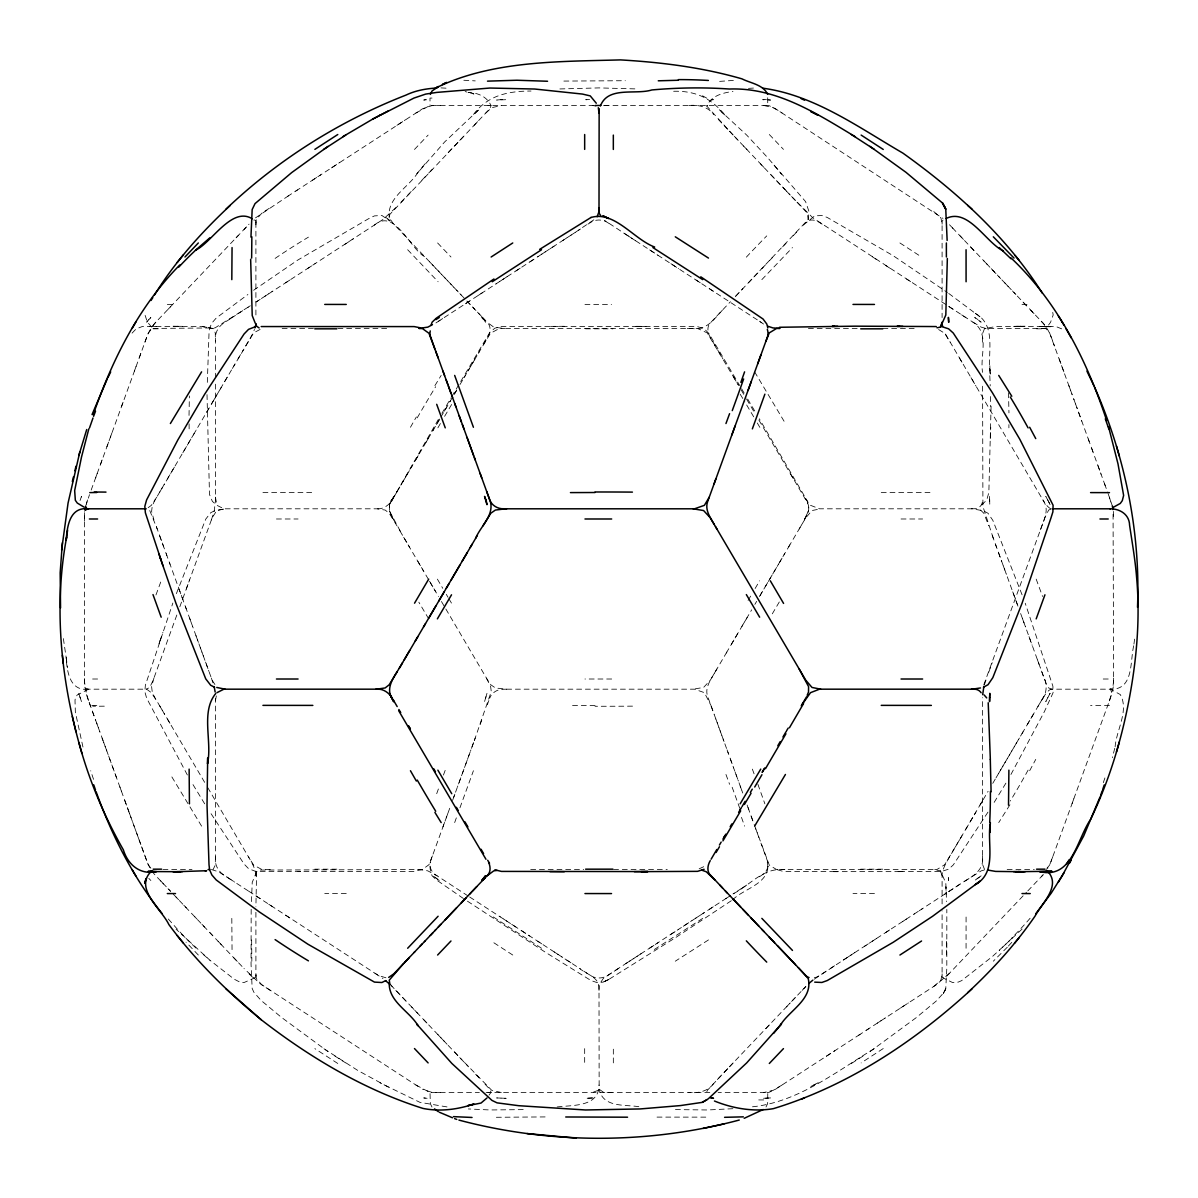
<?xml version="1.0" encoding="UTF-8"?>
<svg xmlns="http://www.w3.org/2000/svg" width="1198" height="1198" viewBox="0 0 1198 1198"><rect width="100%" height="100%" fill="white"/><g stroke="black" fill="none" stroke-linecap="round" stroke-linejoin="round"><path stroke-width="0.75" stroke-dasharray="5 3.75" d="M584.669 1048.624L584.669 1063.48M613.331 1062.911L613.331 1048.55M599 990.372L599.03 984.951L603.238 978.526L619.486 967.729M189.029 415.421L189.374 395.969M991.09 406.182L988.844 492.558L986.718 500.09L979.275 507.203M1008.896 427.851L1008.926 424.571M982.585 342.119L982.689 333.284L984.531 328.596L995.598 326.59L1020.576 326.29L1013.613 326.35M207.014 394.636L209.485 494.474L212.39 501.408L216.943 505.331L223.891 508.806L376.576 508.806L385.142 510.049L389.155 513.193L396.987 525.877M251.64 939.921L251.85 961.2M946.375 955.031L946.39 940.999M215.415 856.959L215.266 865.121L213.094 869.538M942.092 224.161L942.167 221.555A14.406 3.983 62.3 0 1 943.036 220.103M84.369 520.98L84.624 511.666M251.176 909.297L251.056 964.33L252.164 988.44L253.841 992.199L261.044 1000.39L281.275 1017.237L327.982 1051.604M84.504 513.193L84.369 680.434L85.343 687.952L88.323 689.179L146.65 689.179L151.352 692.669L156.743 700.845M1113.631 678.068L1113.346 686.604L1110.831 696.907L1051.35 860.643A14.436 3.968 -62.2 0 1 1047.576 868.565M231.813 918.372L232.053 950.433M251.46 901.615L252.224 882.402L256.597 871.77L259.142 870.062L418.881 869.553L427.806 870.856L437.135 875.858M990.297 438.603L990.746 427.267M207.329 382.372L209.006 333.358L209.59 328.237L211.866 323.041L216.254 318.009L247.896 294.498M966.067 948.262L966.082 916.245M255.908 224.745L256.267 219.474L261.958 213.049L270.284 207.628M735.812 296.071L808.201 219.474L808.815 211.043L805.58 201.608L767.139 157.088L746.683 135.089L718.83 109.318L725.629 115.862C711.028 97.682 694.675 89.985 670.461 91.407M557.16 1106.952C572.644 1104.96 599.075 1107.266 599 1084.999M1133.937 644.075L1134.835 637.396M453.772 287.206L393.363 223.697L389.26 217.856L389.769 214.502L489.787 108.778L491.06 105.649C486.852 96.394 477.703 92.68 468.029 92.411L473.944 93.968L465.138 91.557M1133.712 645.752C1129.879 661.311 1134.102 690.512 1109.932 689.179L1112.882 687.457L1113.631 680.164L1113.062 512.355M215.415 700.845L216.943 692.669M1115.128 746.788C1116.416 729.867 1129.25 710.534 1120.295 694.555L1110.396 689.179L1052.069 689.179L1048.639 687.952L1046.663 684.807L1041.916 672.123M1114.739 748.346L1112.373 757.645M256.597 871.77L255.908 906.781M153.928 678.068L151.607 686.604L152.251 692.04L154.422 696.907L205.532 783.851M1109.393 700.845L1111.789 692.669L1110.396 689.179M85.537 506.469L89.506 494.639M187.352 774.971L146.605 698.09L144.823 691.665L145.377 685.211L172.856 603.043M211.372 519.932L214.172 511.396L215.415 501.093L215.415 383.51M463.446 898.53L436.371 879.886L432.149 875.858C429.468 870.257 429.273 863.593 431.684 857.903L450.852 805.161M984.412 684.777L987.002 677.02M1103.313 782.668L1106.083 774.462M158.975 643.865L160.861 638.339M159.828 641.304L162.913 632.364M80.056 500.494L81.494 496.406L80.011 500.33M155.965 594.957L161.176 580.805M454.671 822.577L457.082 815.778M459.927 807.811L473.42 770.733M436.701 793.69L439.172 786.816M95.6 477.897L97.233 473.405M100.482 464.45L102.1 459.957M106.892 446.779L108.599 442.107M110.291 437.42L111.848 433.137M121.462 406.706L123.065 402.258M134.386 371.095L136.033 366.558M139.178 357.932L140.84 353.335M186.244 589.087L189.583 579.922M446.21 817.935L447.827 813.487M453.608 797.583L454.821 794.229M460.796 777.772L457.501 786.846M465.483 764.863L475.232 738.043M472.027 746.863L473.599 742.52M487.316 704.783L488.859 700.531M988.784 672.123L992.229 662.659M1040.508 529.756C1043.293 520.816 1049.508 510.827 1043.937 501.722L946.39 335.68A14.421 3.983 62.3 0 1 944.144 330.933M1072.09 803.544L1073.827 798.766M91.168 490.087L147.294 335.68A14.436 3.998 -62.3 0 1 155.126 322.906L249.049 224.161M176.825 615.023L153.164 680.164L149.75 687.457L146.186 689.179M179.82 606.802L212.136 517.836L216.763 510.543L225.089 508.806L214.547 510.812L210.713 512.714L205.742 519.138L176.001 594.582M452.559 800.444L470.904 749.933M474.333 740.529L491.27 691.531L490.611 686.334L485.819 677.02M442.946 826.905L444.608 822.352M462.368 773.459L463.926 769.161M480.113 724.595L481.746 720.103M443.44 775.076L445.252 770.149M144.913 342.119L148.223 333.284L151.772 328.596L153.524 328.432M1052.683 856.959L1049.583 865.121L1046.753 868.43M432.418 855.881L428.959 864.716L422.445 869.404L414.179 871.41L255.518 871.35L248.54 868.64L244.078 864.013L209.575 811.435M983.798 684.807L1044.941 517.566L1048.639 510.049L1052.069 508.806M804.502 519.932L808.575 511.396L808.8 506.949L807.048 500.509L759.307 418.776M766.001 1106.982L767.648 1103.628L767.783 1092.516L718.141 1092.516M1029.666 770.733L1035.746 759.397M410.45 427.267L416.35 416.934M1010.947 774.462L1044.386 711.642L1053.087 692.729L1052.892 686.154L1025.218 603.238M779.284 601.98L771.227 615.652M437.884 427.851L440.4 423.538M755.129 588.503L759.637 580.805M190.916 439.007L154.422 501.093L152.251 505.96L151.607 511.396L153.928 519.932M193.282 434.994L208.901 408.398M211.492 404.011L227.44 376.861M232.397 368.445L253.662 332.879L260.565 329.195M441.912 413.34L450.897 398.05M407.769 473.405L392.195 499.895A14.436 10.453 -49.6 0 1 380.08 508.701L375.873 508.806M410.405 468.927L433.961 428.839M436.491 424.541L450.343 400.971M456.752 390.069L449.579 402.258M460.017 384.513L465.228 375.648M467.909 371.095L475.651 357.932M478.346 353.335L490.446 333.284L499.162 328.596L504.747 328.432M714.218 673.531C710.174 680.599 704.439 688.446 707.823 696.907L724.041 741.562M715.461 671.434L727.381 651.128M737.654 633.667L726.168 653.195M741.876 626.479L751.655 609.842M754.86 604.391L756.627 601.381M731.334 644.419L748.076 615.922M759.427 596.619L778.415 564.333M789.886 544.805L763.86 589.087M799.186 528.992L801.836 524.469M959.418 840.068L944.683 864.716L937.106 869.404L932.568 869.568M960.616 838.046L967.16 826.905M969.841 822.352L988.095 791.294M996.047 777.772L1012.415 749.933M1014.212 746.863L1019.393 738.043M1023.062 731.783L998.578 773.459M1027.3 724.595L1042.874 698.105M159.663 492.168L164.59 483.797M167.391 479.02L175.312 465.573M182.845 452.739L196.173 430.067M206.76 412.052L213.948 399.833M214.292 399.234L222.319 385.576M224.565 381.773L235.093 363.848M237.998 358.906L243.254 349.981M245.56 346.057L250.667 337.357A14.436 3.998 -62.2 0 0 254.455 329.42M451.781 396.553L489.772 332.445L494.864 328.177L501.453 326.59L647.953 326.44M438.363 419.375L389.455 504.672L389.485 510.977L402.543 535.341M444.368 411.154L446.974 406.706M454.551 393.828L456.378 390.698M464.03 377.684L469.257 368.789M470.574 366.558L473.105 362.245M474.453 359.954L479.724 350.999M483.588 344.41L488.619 335.68A14.436 10.438 -49.7 0 0 487.736 322.936L477.448 312.109M393.633 497.469L389.395 505.781L389.485 511.666L394.112 520.98L389.485 510.977M394.696 495.658L399.833 486.897M402.498 482.39L405.134 477.897M406.871 474.932L411.992 466.217M415.676 459.957L418.312 455.48M426.174 442.107L428.914 437.42M432.897 430.651L439.741 419.015M716.883 669.008L710.324 680.164L703.585 687.457L693.058 689.179M760.071 595.541L762.617 591.198M779.524 562.431L784.735 553.581M788.673 546.872L805.745 517.836L812.019 510.543L820.72 508.806M992.753 783.357L997.035 776.079M1037.887 706.58L1040.373 702.342M1041.451 700.531C1046.753 693.702 1047.651 684.762 1043.698 677.02L1020.501 613.166M954.012 849.262L946.39 862.32A14.421 3.983 -62.3 0 0 942.092 875.064L942.092 905.823M955.345 847.001L961.964 835.755M965.813 829.211L975.951 811.974M979.949 805.161L982.719 800.444M1022.029 733.55L1033.425 714.173M748.091 600.453L751.58 594.537M444.608 416.335L451.736 404.31M1005.886 783.163L992.423 805.221M434.904 385.621L441.164 375.423M1009.929 804.771L998.728 822.577M987.961 812.139L953.249 864.971L948.606 869.179L941.673 871.41L897.032 871.65L902.843 871.62M156.743 497.155L151.352 505.331L147.818 507.937M733.146 135.06L706.73 106.038C711.447 95.615 722.679 92.905 732.966 91.407M972.911 322.142L981.237 327.144L985.864 328.432L1044.072 328.432L1046.393 327.938L1050.541 322.322L1053.177 314.984L1052.593 311.405M489.009 1095.167L491.06 1092.351L489.787 1089.222L484.277 1083.366M425.02 163.871L416.889 173.71L444.638 141.963L479.619 108.928L472.791 115.457C486.897 95.555 507.638 91.048 531.014 91.048M132.065 333.134L136.108 328.926L142.098 326.59L202.687 326.65L213.094 328.462L215.266 332.879L215.415 341.041M248.271 307.077L214.951 327.938L153.164 328.432L151.742 327.144L155.875 322.142M418.027 172.302C409.027 187.247 386.475 197.745 389.26 217.856M1008.402 946.031L1011.786 942.362M1041.257 876.771L1042.994 874.899M414.478 149.451L428.12 135.089M761.853 279.628L792.477 247.567M802.151 990.372L806.014 986.313M168.064 309.324L170.7 306.553M236.036 237.848L238.582 235.182M243.988 229.507L246.518 226.841M716.943 315.898L730.436 301.716M735.377 296.535L742.88 288.643M713.723 1083.366C708.183 1091.333 698.135 1093.445 688.94 1092.516M401.031 202.162L406.407 196.517M407.769 195.079L412.726 189.868M421.921 180.194L427.027 174.818M428.674 173.096L433.616 167.9M448.157 152.61L458.534 141.708M459.747 140.421L464.854 135.06M474.123 125.311L479.335 119.83M714.412 318.563L709.381 324.044A14.436 10.453 49.5 0 0 710.249 337.357L715.371 346.057M722.349 310.222C714.173 319.147 705.907 331.142 691.95 328.432L503.594 328.432L493.771 327.144L487.002 322.142M748.421 282.818L758.963 271.721M761.883 268.637L766.63 263.665M782.579 246.893L787.52 241.697M803.244 225.164L814.715 215.85L821.888 215.535L827.249 217.452L893.184 255.698L947.393 292.462M769.43 260.715L772.231 257.765M793.136 235.796L798.377 230.271M717.332 1079.578L722.364 1074.277M723.877 1072.689L733.146 1062.94M765.807 1028.603L770.958 1023.182M786.397 1006.949L795.442 997.425M727.755 1068.601L707.389 1090.3L706.73 1091.962L707.599 1092.516M729.432 1066.834L790.231 1002.921M791.593 1001.483L805.895 986.448M947.333 975.531L1026.521 892.255M1027.794 890.923L1043.578 874.33M395.834 207.628L382.956 219.474L256.537 301.716M1022.104 929.079L992.513 956.438L961.635 980.638L958.235 982.105L952.53 982.51L943.036 977.897M949.49 973.255L936.057 984.951L866.588 1030.1M1007.278 947.244L993.307 961.2M1012.25 937.974L999.252 950.433M485.819 113.001L491.719 107.7L501.303 105.484M255.518 217.856L289.587 195.079M593.834 219.803L575.325 232.352M253.617 290.26L297.838 260.026L369.224 218.35L374.465 215.895L381.877 215.49L390.099 221.046L385.951 217.482M933.766 986.448L940.909 980.144L942.092 974.303L942.092 910.794M598.311 1090.3L592.261 1092.516M869.928 1051.664L916.006 1017.821L936.042 1001.229L943.739 992.768L945.761 988.799L946.809 968.089L946.824 909.432M759.457 876.771L763.545 873.956A14.436 12.908 -0.2 0 0 767.304 860.643L760.94 843.137M814.296 979.17L846.761 957.816M732.547 899.893C743.823 888.631 768.203 884.244 767.993 865.315M702.702 918.372L652.895 950.433M731.334 900.716L675.462 937.705L608.464 979.65L603.088 982.15L596.799 982.51L590.973 980.518L544.925 951.961L464.689 899.369M874.27 1048.624C835.68 1071.97 797.194 1102.819 750.846 1106.952M883.24 1048.55L861.152 1062.911M708.482 939.921L675.283 961.2M295.786 191.051L422.535 108.778L431.804 105.649L440.46 105.484M247.567 307.557L250.292 305.775M264.518 296.535L272.695 291.219M230.6 318.563L222.364 324.044A14.421 10.438 -49.6 0 0 215.415 337.357L215.415 376.861M231.244 318.159L243.748 310.027M435.937 322.936L440.07 320.24M444.203 317.56L507.608 276.349M533.275 259.681L495.942 283.926M537.752 256.761L572.255 234.344M641.2 953.623L628.411 961.934M696.098 917.938L624.128 964.704M615.757 970.155L627.977 962.204M700.336 915.182L727.965 897.227M733.55 893.603C749.214 885.621 762.257 868.924 781.126 869.553L933.512 869.553L940.46 870.856L945.821 883.016L946.54 901.63M964.779 881.144L981.237 870.856L985.864 869.553M847.3 957.472L914.688 913.685M919.151 910.794L961.635 883.166M953.174 888.676L944.653 894.217M956.348 886.61C966.382 878.988 983.947 873.477 982.585 857.903L982.585 697.685M860.089 1034.323L775.555 1089.222L769.041 1092.351L765.582 1092.516M396.927 125.311L405.388 119.83M287.37 196.517L297.598 189.868M312.483 180.194L320.764 174.818M331.412 167.9L339.648 162.539M255.983 302.076L260.31 299.275M285.618 282.818L289.841 280.062M307.437 268.637L315.089 263.665M344.769 244.377L353.275 238.851M374.33 225.164C394.771 207.374 409.971 249.094 424.811 256.761M516.024 270.883L520.336 268.082M529.83 261.913L538.306 256.402M541.706 254.186L545.674 251.61M549.897 248.87L554.105 246.129M562.746 240.528L566.849 237.848M570.952 235.182L580.491 228.998M438.483 321.274L445.267 316.856M465.393 303.783L469.646 301.012M478.167 295.472L482.315 292.791M611.624 972.836L607.476 975.531A14.421 12.908 0 0 1 592.156 976.445L583.8 971.159M649.72 948.082L658.001 942.706M670.865 934.335L678.532 929.363M683.249 926.279L691.875 920.678M695.649 918.222L704.154 912.696M709.291 909.357L713.259 906.781M725.659 898.725L734.299 893.124M737.683 890.923L742.221 887.973M742.505 887.778L746.878 884.948M864.357 946.39L868.325 943.814M872.294 941.239L876.771 938.319M885.472 932.658L889.71 929.918M902.438 921.651L906.542 918.986M914.089 914.074L922.46 908.638M826.246 971.159L817.92 976.445A14.421 10.438 -49.7 0 1 813.412 977.897M830.349 968.493L834.721 965.648M843.182 960.152L855.013 952.47M826.291 1056.292L834.871 1050.706M858.352 1035.461L868.894 1028.603M877.25 1023.182L885.517 1017.806M900.402 1008.132L908.413 1002.921M706.73 106.038L707.599 105.484M851.374 1063.48L863.114 1056.037M415.886 113.001L430.022 105.484L595.271 105.484M587.904 224.161L592.156 221.555A14.421 12.908 0 0 1 607.476 222.469L611.624 225.164M782.114 1084.999L773.264 1090.3L763.8 1092.516M88.607 689.179L77.301 694.93L75.339 697.7L75.01 700.65L75.354 712.106L83.186 748.091M255.399 977.553L244.107 982.51L240.543 982.465L234.179 979.17L209.95 960.257L176.061 929.199M818.219 1082.693L810.642 1086.601L817.47 1083.097M699.168 868.805L705.577 865.855M719.654 81.374L735.302 80.296M984.531 328.596L986.224 328.432M748.465 88.382L755.564 87.933M732.906 1108.689L707.509 1109.977L673.935 1109.573M1050.706 689.299L1052.353 689.179M488.005 1092.516L491.06 1092.351M545.105 1116.925L495.298 1117.285M559.885 88.951L598.985 87.903L638.504 88.981M152.236 326.425L149.915 326.53L156.399 326.38L151.936 326.44L154.243 326.41M705.772 1117.135L656.459 1117.105M563.869 81.075L625.326 80.715M417.937 869.568L422.445 869.404M523.212 1109.618L489.922 1109.962L468.358 1108.944M971.503 508.806L975.636 508.701A14.436 10.453 49.7 0 0 982.585 499.895M589.611 99.599L585.732 99.689L589.491 99.778M506.679 689.179L501.528 689.299A14.436 12.908 -0.1 0 0 489.742 698.105M1109.483 705.367L1090.569 705.397M603.597 105.649L612.013 105.484M167.316 304.442L175.507 304.427M1021.999 304.442L1030.235 304.427M1025.099 326.2L1018 326.32L1051.964 326.74L1039.55 326.365L1046.109 326.44M153.179 328.821L161.625 328.836M1015.814 326.335L1022.822 326.245M1036.54 328.821L1044.97 328.836M899.743 871.635L832.131 871.635L837.702 871.695M564.303 326.29L549.987 326.38M262.931 492.633L312.843 492.603M346.252 893.558L324.733 893.573M874.465 893.558L852.991 893.573M584.953 304.442L611.534 304.427M881.234 492.633L931.37 492.603M585.612 328.821L612.927 328.836M336.848 869.179L314.76 869.164M882.806 869.179L860.703 869.164M1108.225 679.011L1099.944 679.011M97.607 679.011L89.386 679.011M431.999 98.071L429.992 98.071L430.007 105.484M604.226 105.484L767.753 105.484L767.678 95.585M282.159 328.432L313.786 328.432M337.911 328.432L388.227 328.432M808.41 328.432L859.28 328.432M882.911 328.432L916.65 328.432M276.438 518.989L298.077 518.989M901.031 518.989L922.625 518.989M611.684 679.011L584.968 679.011M162.958 869.553L192.009 869.553M530.699 869.568L583.755 869.553M613.541 869.553L667.256 869.553M1007.159 869.568L1034.293 869.553M415.886 1084.999L430.022 1092.516L479.365 1092.516M486.059 1092.516L711.552 1092.516M758.738 1099.929L765.013 1099.929M595.047 705.487L570.443 705.397M297.958 871.635L300.653 871.635M463.821 80.251L475.247 80.895M687.248 328.432L697.565 328.462L707.179 332.879L738.073 384.663M755.519 828.177L769.296 865.121L776.589 869.538L784.915 869.568M270.284 869.568L261.943 869.538L253.662 865.121L248.51 856.959M640.975 326.365L634.341 326.335L697.55 326.65L704.125 328.716L708.857 333.418L739.735 385.561M834.662 871.665L783.028 871.35L776.589 869.538M96.828 705.487L89.76 705.397M1042.619 328.432L1045.809 328.462L1049.583 332.879L1074.052 399.833M182.351 326.335L177.574 326.305L180.179 326.32M209.92 328.432L213.094 328.462M688.94 105.484C698.135 104.555 708.183 106.667 713.723 114.634M612.013 1092.516L603.597 1092.351L599.15 1089.222L599 986.448C598.042 976.834 585.972 974.079 579.697 968.493M440.46 1092.516L431.804 1092.351L422.535 1089.222M173.081 326.2L177.948 326.305L175.357 326.245M1043.743 326.41L1048.085 326.53L1041.646 326.38L1056.217 326.65L1062.162 329.046M441.029 87.903L448.396 88.293M765.582 105.484L769.041 105.649L775.555 108.778L942.961 218.41M488.005 105.484L491.06 105.649M385.951 977.778L378.478 975.531L247.567 890.443M501.303 1092.516L491.719 1090.3L459.747 1057.579M638.848 1106.697C624.667 1104.421 602.923 1107.821 599.15 1089.222M763.8 105.484L773.264 107.7L782.114 113.001M447.019 1106.922L419.914 1102.34L379.991 1082.797M211.372 869.553L218.545 871.77L234.718 882.102M1022.074 594.807L992.828 520.351L988.021 513.268L983.423 510.812L972.207 508.806L819.522 508.806L810.522 505.331L804.187 497.155M592.261 105.484L595.915 106.038M206.685 327.279L202.687 326.65M88.323 689.179C69.679 691.441 66.983 671.329 66.19 657.717L67.597 667.81M388.392 1087.125L357.738 1070.413L323.625 1048.55M706.88 98.221L702.268 95.63M541.541 948.262L492.228 916.245M938.618 329.54L944.683 333.284L950.134 342.119M822.128 224.161L817.92 221.555A14.421 10.438 49.7 0 0 805.805 222.469M337.776 1063.48L314.864 1048.624M899.923 242.969L921.562 257.001M334.811 1055.992L345.713 1062.911M512.759 955.031L491.135 940.999M872.294 256.761L876.771 259.681M885.472 265.342L889.71 268.082M696.098 280.062L700.336 282.818M507.608 921.651L499.431 916.335M255.983 895.924L260.31 898.725M906.542 279.014L910.615 281.665M948.906 306.553L953.174 309.324M961.635 314.834L965.828 317.56M624.128 233.296L636.947 241.622M649.72 249.918L658.001 255.294M670.865 263.665L678.532 268.637M709.291 288.643L713.259 291.219M627.977 235.796L604.526 220.357M628.411 236.066L761.778 322.756M511.711 924.317L516.024 927.117M521.519 930.681L529.83 936.087M537.752 941.239L541.706 943.814M554.105 951.871L562.746 957.472M566.849 960.152L570.952 962.818M468.044 895.939L435.937 875.064A14.436 12.908 -0.1 0 1 430.217 862.32M469.646 896.988L580.491 969.002M248.271 890.923L231.244 879.841M268.741 904.22L272.695 906.781M285.618 915.182L289.841 917.938M230.6 879.437L222.364 873.956A14.421 10.438 49.6 0 1 215.415 860.643L215.415 698.689M417.937 1086.331L259.846 983.498L243.988 968.493M270.284 990.372L261.958 984.951L256.267 978.526L255.908 973.255M374.974 973.255L382.956 978.526M759.457 321.229L763.545 324.044M933.766 211.552L940.909 217.856L942.092 223.697L942.092 317.56M385.816 217.422L391.147 221.555M948.741 293.465L979.949 316.781L975.337 313.397C997.275 325.467 987.032 353.65 990.177 373.971L989.833 365.555L990.372 375.423M203.211 954.432L209.95 960.257M980.488 510.049L983.798 513.193L988.784 525.877M198.329 955.031L186.034 942.167M249.049 973.839L251.61 976.445A14.406 3.983 62.2 0 0 255.923 975.531M769.311 134.52L783.462 149.376M407.664 249.738L438.109 281.755M148.822 878.389L150.858 880.5M437.614 242.969L450.972 257.001M952.44 227.845L984.052 261.074M986.508 263.665L999.491 277.322M1001.827 279.778L1015.155 293.78M1017.327 296.071L1043.578 323.67L1046.393 327.938M729.432 131.166L738.253 140.421M743.554 146.006L748.825 151.532M760.371 163.677L765.807 169.397M770.958 174.818L790.231 195.079M791.593 196.517L812.858 217.856L974.109 322.936C989.743 334.242 979.679 356.645 982.585 372.353M727.755 129.399L717.332 118.422M734.269 136.243L785.274 189.868M482.629 317.56L485.175 320.24M429.708 261.913L461.17 294.993M464.27 298.242L456.513 290.096M466.906 301.012L474.797 309.324M481.97 316.856L467.16 301.297M390.668 984.951L417.877 1013.538M444.173 1041.197L411.603 1006.949M448.157 1045.39L458.534 1056.292M160.891 881.144L155.126 875.064A14.436 3.998 62.3 0 1 147.279 862.32L132.738 822.352M162.838 883.166L170.281 890.998M173.336 894.217L218.395 941.598M220.507 943.814L236.036 960.152M238.582 962.818L244.467 969.002M949.49 224.745L954.746 230.271M960.002 235.796L965.603 241.697M970.545 246.893L975.681 252.269M983.708 260.715L989.099 266.39M991.24 268.637L1002.112 280.062M1004.718 282.818L1010.258 288.643M1012.46 290.949L1017.761 296.535M1023.032 302.076L1028.243 307.557M1030.609 310.027L1036.18 315.898M786.397 191.051L795.442 200.575M796.97 202.162L807.287 213.049L808.201 219.474M423.523 1019.483L428.674 1024.904M437.629 1034.323L449.175 1046.468M454.446 1051.994L468.553 1066.834M475.636 1074.277L480.668 1079.578M395.834 990.372L401.031 995.838M402.543 997.425L407.769 1002.921M160.247 880.44L166.103 886.61M168.064 888.676L170.7 891.447M175.971 896.988L178.607 899.758M183.788 905.209L186.349 907.904M194.376 916.335L196.891 918.986M201.968 924.317L204.633 927.117M209.905 932.658L212.51 935.413M218.051 941.239L223.397 946.854M233.835 957.816L239.375 963.656M1041.257 321.229L1043.862 324.044A14.436 3.968 62.3 0 1 1051.35 337.357L1054.51 346.057M168.304 919.001L177.723 929.573A699.303 505.766 -36.8 0 0 196.277 948.412M151.742 327.144L147.309 321.977L144.913 314.7M780.183 172.572L781.53 174.159L773.609 164.62M389.769 983.498L392.105 986.448M150.888 868.236L148.223 864.716L141.693 847.001M201.593 826.141L170.386 774.462M214.921 684.537L212.136 680.164L199.153 644.419M204.693 803.828L191.635 782.369M754.62 371.859L785.439 423.538M740.169 394.172L744.827 401.884M746.683 404.984L753.886 417.159M428.689 618.872L418.851 602.19M959.418 357.932L961.964 362.245M971.039 377.684L975.951 386.026M741.622 388.751L744.437 393.528M747.732 399.114L754.725 410.989M790.725 474.258L793.54 479.02M446.285 594.343L448.037 597.293M448.906 598.775L451.526 603.193M717.677 349.981L722.933 358.906M733.476 376.861L738.612 385.576M741.218 390.024L746.069 398.275M746.639 399.234L754.56 412.711M758.873 420.049L806.509 501.093L808.515 505.271L808.575 511.396M399.263 529.756L435.758 591.842M441.448 601.516L444.173 606.158M445.851 609.003L487.841 680.434L490.866 684.807L495.403 687.952L505.811 689.179L694.541 689.179L704.394 692.669L710.833 705.173M404.31 538.321L409.701 547.501M417.877 561.413L423.523 571.027M429.498 581.18L438.498 596.484M159.663 705.832L164.59 714.203M167.391 718.98L170.206 723.742M207.703 787.55L250.667 860.643A14.436 3.998 62.2 0 1 255.848 873.986L255.908 876.771M437.375 579.128L442.751 588.323M757.316 423.029L760.73 428.884M1048.04 500.494L1045.779 496.406L1049.448 503.235M1048.714 501.887L1050.062 504.672M431.984 1107.027L430.337 1103.658L430.007 1092.516M149.75 510.543L157.223 528.992M984.531 869.404L982.689 864.716L982.585 855.881M1036.18 579.128L1042.56 596.454M725.958 774.462L729.582 784.316M752.359 769.116L754.201 774.133M1059.182 358.906L1064.228 372.803M1068.871 385.576L1072.09 394.456M1073.827 399.234L1077.167 408.398M1078.485 412.052L1081.779 421.127M1088.278 439.007L1093.265 452.739M1097.922 465.573L1101.082 474.258M1104.541 483.797L1107.836 492.827M992.229 535.341L996.646 547.501M998.518 552.652L1001.693 561.413M1003.13 565.351L1006.395 574.366M1012.744 591.842L1018.015 606.338M1022.328 618.228L1025.518 626.973M1029.007 636.587L1032.182 645.348M1017.956 606.158L995.448 544.221M1037.393 659.679L1040.508 668.244M711.073 705.832L714.113 714.203M718.86 727.306L728.414 753.587M740.169 785.948L743.089 793.989M747.103 805.026L749.783 812.424M754.171 824.509L759.472 839.094M715.835 718.98L717.572 723.742M730.376 758.993L733.625 767.933M735.063 771.901L738.372 780.976M751.176 816.227L753.347 822.202M156.339 526.566L163.707 546.872M166.148 553.581L170.056 564.333M179.056 589.087L186.244 608.913M189.583 618.078L192.638 626.479M195.933 635.569L204.813 660.023M205.547 662.03L208.961 671.434M88.487 700.531L84.624 686.334L84.369 677.02M92.321 711.103L95.6 720.103M89.146 702.342L90.689 706.58M96.664 723.068L99.838 731.783M102.1 738.043L106.892 751.221M108.599 755.893L110.291 760.58M111.848 764.863L113.406 769.161M114.978 773.459L116.55 777.772M119.845 786.846L121.462 791.294M124.772 800.444L138.444 838.046M1075.564 404.011L1090.24 444.413M1091.603 448.142L1106.263 488.514M1108.135 493.651L1112.343 505.96M993.307 538.321L982.914 506.469L982.585 382.686M727.066 749.858L742.745 793.031M748.016 807.527L752.958 821.139M159.753 535.97L166.896 555.647M169.367 562.431L182.965 599.884M185.48 606.802L198.404 642.353M139.178 840.068L140.84 844.665M103.013 740.529L87.604 698.105A14.421 3.998 62.2 0 1 87.065 689.299M103.732 742.52L105.319 746.863M106.427 749.933L128.965 811.974M129.519 813.487L131.136 817.935M757.915 784.331L764.878 803.828M741.487 817.38L744.587 826.141M211.372 678.068L213.049 683.189M940.46 870.856L942.092 875.858M1109.393 497.155L1111.789 505.331M215.415 497.155L216.943 505.331M66.639 660.862L62.985 635.913M946.046 890.384L945.881 886.76L946.225 894.157M1113.346 511.396L1113.631 519.932M1008.521 392.779L1008.956 412.906M942.092 973.839L942.167 976.445A14.406 3.983 -62.3 0 0 947.333 975.531M189.089 423.867L189.134 428.884M255.908 222.469L255.908 318.159M255.908 912.277L255.908 975.531M1028.109 770.104A678.562 552.862 -46.2 0 1 1010.273 800.998M1030.115 918.252A676.121 488.095 35.1 0 1 1011.966 937.735M1042.889 698.12A14.436 3.968 -62.1 0 1 1050.691 689.329M632.514 706.146A685.241 108.614 0 0 1 595.017 706.266M732.158 787.266A685.675 99.194 66.1 0 1 741.008 811.81M93.534 779.344A678.862 614.364 -19.3 0 1 90.719 770.733M104.301 706.176A689.045 34.023 -8.7 0 1 92.695 706.176M1050.691 508.671A14.436 3.968 62.1 0 1 1042.889 499.88M253.856 220.118A14.406 3.983 -62.2 0 1 255.923 222.469M86.376 504.073A14.421 3.998 -62.2 0 1 87.574 499.91M417.204 417.877A678.278 278.595 -63.8 0 1 435.668 386.684M989.803 375.708A697.326 446.33 -59 0 1 990.207 385.921M990.432 396.553A697.326 446.33 -59 0 1 990.506 406.451M275.121 258.394A676.046 581.045 -5.7 0 1 308.425 237.144M746.324 257.166A667.72 144.928 -58.6 0 1 766.735 235.901M989.563 496.406L989.788 504.672L989.563 496.406M948.487 878.299L948.412 880.5L948.696 875.828L948.487 878.299M486.987 693.328L484.561 701.594L486.987 693.328M391.117 500.33L389.455 504.672L393.603 496.406L391.117 500.33M1050.062 693.328L1045.779 701.594L1050.062 693.328M808.575 510.707L804.502 519.243L808.575 510.707M945.761 988.799L942.527 994.969L945.761 988.799M148.822 319.611L146.695 322.172L150.858 317.5L148.822 319.611M981.132 875.828L974.693 880.5L981.132 875.828M711.867 99.599L711.013 100.063L713.439 99.689L711.867 99.599M608.554 979.545L603.073 982.105L608.464 979.65M425.754 99.599L423.733 100.063L427.087 99.689L425.754 99.599M593.025 1097.937L585.732 1098.311L593.025 1097.937M770.584 1097.937L762.707 1098.311L770.584 1097.937M501.303 99.599L496.646 100.063L506.02 99.689L501.303 99.599M427.087 1098.311L423.733 1097.937L427.087 1098.311M766.45 99.599L762.707 99.689L770.584 100.063L766.45 99.599M506.02 1098.311L496.646 1097.937L506.02 1098.311M439.262 880.5L432.987 875.828L439.262 880.5M978.002 319.611L974.693 317.5L981.132 322.172L978.002 319.611M483.842 319.611L481.761 317.5L485.475 322.172L483.842 319.611M81.494 701.594L78.709 693.328L81.494 701.594M767.993 866.963L767.304 862.29L767.993 866.963"/><path stroke-width="1.5" d="M584.669 134.52L584.669 149.376M613.331 149.451L613.331 135.089M947.348 258.469L945.821 314.984L940.46 327.144L936.986 327.788M189.134 769.116L189.434 803.828M946.39 257.001L946.375 242.969M990.177 824.029C987.032 844.35 997.275 872.533 975.337 884.603L979.949 881.219L932.643 916.245L893.184 942.302L827.249 980.548L821.888 982.465L814.715 982.15M250.951 237.129L252.164 209.56L255.024 203.615L291.713 172.572L327.982 146.396M1008.521 805.221L1008.896 770.149M251.85 236.8L251.64 258.079M990.102 825.707L989.833 832.445L990.372 822.577M966.082 281.755L966.067 249.738M599.15 108.778L599 211.552L597.173 216.733M1137.501 607.281C1140.571 532.032 1124.997 456.109 1094.628 387.298M232.053 247.567L231.813 279.628M982.689 694.69L983.887 686.334M62.386 542.724L60.17 572.749L60.544 607.955M61.607 550.152L68.061 503.055L79.787 452.11M67.597 530.19L66.19 540.283C67.118 526.641 69.589 506.574 88.323 508.806L146.186 508.806M66.639 537.138C53.146 609.123 61.353 683.624 81.958 753.452C91.947 787.056 106.023 819.402 123.364 849.861C127.991 865.046 140.436 875.139 156.399 871.62L148.043 871.38L152.236 871.575M84.923 509.929L85.537 506.469M72.344 481.506L73.437 476.954M74.89 470.784L75.983 466.232M1025.099 871.8L1018 871.68L1051.964 871.26L1039.55 871.635C1072.315 879.482 1076.613 839.768 1090.524 819.522C1107.281 784.75 1119.157 747.747 1127.019 709.995C1136.048 666.507 1140.616 621.792 1136.602 577.421C1135.225 559.915 1132.155 542.604 1129.594 525.248C1129.37 514.481 1119.935 508.641 1109.932 508.806M1116.476 751.94L1119.336 741.891M88.832 428.824L81.494 457.082L74.665 490.581L75.339 500.3L77.301 503.07L83.905 507.039M78.813 455.569L86.72 429.513M940.46 327.144L942.092 322.142M93.174 414.867C112.028 360.179 138.773 306.538 179.79 264.983M1102.714 789.452L1104.227 784.96M89.536 427.851L92.995 417.982M1044.941 594.807L1036.18 618.872M1100.603 795.412L1102.175 790.935M740.873 382.372L744.587 371.859M764.878 394.172L752.359 428.884M430.966 325.392L432.149 322.142L436.371 318.114L493.935 278.984M731.843 434.994L735.063 426.099M757.69 363.848L760.94 354.863M714.113 483.797L715.835 479.02M748.016 390.473L751.176 381.773M725.958 423.538L729.582 413.684M1100.063 796.895L1083.696 835.964L1062.252 875.708M93.579 416.335L95.526 411.184M92.051 414.568L107.131 379.212M765.971 341.041L769.296 332.879L776.589 328.462L779.913 328.462M807.167 695.289L808.515 692.04L808.575 686.604L799.186 669.008M600.468 105.843C608.15 85.897 635.494 95.061 651.847 89.955C677.619 87.634 703.585 87.244 729.402 89.026C776.544 87.304 816.677 113.525 855.417 136.827M107.82 377.759L110.695 371.904M430.381 94.372L432.029 91.033L438.348 86.526L434.814 88.502M170.386 423.538L201.593 371.859M1069.41 863.309L1071.252 860.059M785.439 774.462L754.62 826.141M760.73 769.116L740.169 803.828M789.422 727.8L803.559 703.57M414.538 603.193L428.689 579.128M437.375 618.872L451.526 594.807M785.933 733.775L765.477 768.697M402.543 662.659C396.778 673.935 382.701 687.937 393.633 700.531M404.31 659.679L409.701 650.499M415.077 641.334L425.485 623.634M428.674 618.228L449.175 583.336M451.272 579.772L472.162 544.221M475.636 538.321C480.368 526.506 494.115 515.619 490.401 501.722L474.333 457.471M724.071 837.147L725.838 834.152M730.181 826.755L731.828 823.939M739.78 810.432L741.487 807.527M750.382 792.387L752.269 789.168M762.422 771.901L764.174 768.936M782.938 736.995L785.963 731.843M786.472 730.975L788.179 728.085M801.252 705.832L806.509 696.907M754.725 787.011L761.943 774.717M135.868 322.067L132.139 328.402M396.987 672.123L389.155 684.807L385.142 687.952L376.576 689.179L223.891 689.179L216.943 692.669M399.263 668.244L417.877 636.587M423.523 626.973L435.758 606.158M438.708 601.126L444.173 591.842M446.315 588.203L459.747 565.351M462.054 561.413L467.22 552.652M470.245 547.501L477.388 535.341M482.944 525.877L490.866 513.193L495.403 510.049L505.811 508.806L694.541 508.806L704.394 505.331L709.261 497.155M711.118 859.191L716.808 849.517M719.429 845.039L721.181 842.074M722.933 839.094L724.805 835.905M738.612 812.424L740.349 809.459M742.086 806.509L745.156 801.297M762.123 772.396L764.758 767.933M777.816 745.71L780.257 741.562M801.642 705.173L810.522 692.669L819.522 689.179L972.207 689.179L980.488 687.952M744.437 804.472L751.041 793.271M740.678 810.851L722.918 840.906M716.06 852.482L719.459 846.731M1062.102 875.948L1058.313 882.177M1064.049 872.698L1051.155 893.259L1035.836 913.64M1066.325 864.342L1069.02 859.924M151.008 300.473L152.79 297.673M154.572 294.888C175.133 261.493 201.683 232.083 230.256 205.397M967.729 992.618C992.618 969.511 1015.679 944.159 1034.997 916.17C1042.32 902.603 1062.521 884.903 1046.393 870.062M177.199 262.467L183.399 254.874M1014.511 943.23L1019.228 937.51M773.609 1033.38L781.53 1023.841L746.683 1062.911L708.273 1098.821L702.268 1102.37L680.359 1105.589L640.166 1108.944L585.508 1109.977L518.659 1105.694L497.035 1102.849L491.959 1100.408L451.886 1063.48L416.889 1024.29L418.027 1025.698C409.656 1011.367 388.541 1001.648 389.26 983.094M151.742 870.856C133.382 888.077 161.296 908.668 168.858 924.557C195.169 960.257 227.021 991.51 261.149 1019.693C309.788 1057.415 364.087 1089.821 422.984 1108.42C440.055 1111.864 457.576 1109.513 473.944 1104.032L468.029 1105.589L481.027 1103.059L486.972 1097.967M780.183 1025.428C789.212 1010.318 813.232 999.312 808.201 978.526L798.377 967.729M184.956 257.001L198.329 242.969M783.462 1048.624L769.311 1063.48M438.109 916.245L407.664 948.262M450.972 940.999L437.614 955.031M430.352 935.413L432.957 932.658M438.243 927.117L440.909 924.317M472.162 891.447L487.736 875.064A14.436 10.438 49.7 0 0 488.604 862.32M403.486 963.656L389.26 980.144L389.769 983.498M404.295 962.818L409.372 957.472M414.134 952.47L424.811 941.239M434.844 930.681L456.513 907.904M445.177 919.824L471.548 892.106M414.703 951.871L393.813 973.839L388.691 977.403M419.914 946.39L422.355 943.814M424.466 941.598L435.578 929.918M461.17 903.007L466.067 897.856M469.526 894.217L476.759 886.61M482.629 880.44L485.175 877.76M215.715 693.537C200.47 712.196 212.405 741.427 207.524 763.68L207.688 757.96L207.029 805.086L209.006 864.642L209.59 869.763L211.866 874.959L216.254 879.991L259.277 911.903L307.931 944.219L374.465 982.105L381.877 982.51L385.816 980.578M225.823 209.321C277.681 159.873 339.334 121.103 406.032 95.076C415.721 90.434 426.278 88.592 436.911 88.023M972.072 988.784C915.152 1041.257 847.929 1085.987 773.399 1108.644C753.602 1112.118 732.712 1108.435 714.442 1101.007M209.95 237.743L195.529 250.187C211.387 243.059 231.663 205.996 252.254 218.785M808.845 983.498L812.858 980.144M487.002 875.858L493.771 870.856L497.05 870.422M492.228 281.755L541.541 249.738M314.864 149.376L337.776 134.52M323.625 149.451L345.713 135.089M921.562 940.999L899.923 955.031M491.135 257.001L512.759 242.969M539.639 249.379L591.048 217.452M435.937 319.611L439.262 317.5M342.733 136.737L372.907 118.991L413.924 98.086L425.694 94.088L436.701 92.411L489.922 88.038L534.712 89.026L582.468 94.073L590.255 95.9L596.29 103.238M435.533 88.113C491.869 60.379 559.436 61.637 620.459 59.9C661.431 62.266 702.492 67.417 741.981 78.858C750.712 83.306 763.186 84.564 767.633 94.328M1113.556 507.158L1120.295 503.445L1122.301 500.644L1123.634 495.448L1118.004 463.896L1108.509 426.608M763.216 1109.513L744.198 1118.318M702.268 1102.37L706.88 1099.779M432.463 324.643L427.806 327.144L418.881 328.432M372.907 118.991L380.62 114.873M983.423 687.188L988.021 684.732L992.828 677.649L1022.074 603.193L1051.035 517.776L1052.892 511.846L1053.087 505.271L1019.842 439.337L992.423 392.779L953.249 333.029L948.606 328.821L941.673 326.59M946.195 218.455C968.343 207.613 986.104 242.82 1003.445 251.011M379.991 115.203L388.392 110.875M444.922 83.246L442.436 84.519L446.629 82.392M801.177 1099.3L804.562 1097.817M85.343 510.049L88.323 508.806M255.518 326.65L248.54 329.36L244.078 333.987L204.693 394.172L177.813 439.995L146.605 499.91L144.823 506.335L145.377 512.789L162.913 565.636M590.973 217.482C614.529 210.534 633.832 239.39 654.677 247.043M704.125 869.284L697.55 871.35L634.341 871.665M739.256 1120.04C647.953 1144.375 550.226 1144.33 458.909 1120.085M703.196 1128.411L724.041 1123.904M779.479 327.279L854.833 326.17L936.282 326.56M205.202 870.946L206.685 870.721L177.574 871.695L182.351 871.665M743.329 1116.85L724.58 1117.315M472.042 1117.464L453.413 1116.626M487.496 81.15L516.892 80.236L547.561 81.254M658.271 80.805L678.293 80.251M627.557 1117.195L565.726 1116.985M173.081 871.8L177.948 871.695L151.936 871.56M89.76 492.603L96.828 492.513M1030.235 893.573L1021.999 893.558M175.357 871.755L180.179 871.68M175.507 893.573L167.316 893.558M1090.569 492.603L1109.483 492.633M161.625 869.164L153.179 869.179M1044.97 869.164L1036.54 869.179M837.702 326.305L832.131 326.365L834.662 326.335M641.17 871.635L647.953 871.56L501.453 871.41L494.864 869.823M324.733 304.427L346.252 304.442M852.991 304.427L874.465 304.442M261.194 326.56L414.179 326.59L419.929 327.728M312.843 705.397L262.931 705.367M931.37 705.397L881.234 705.367M314.76 328.836L336.848 328.821M860.703 328.836L882.806 328.821M570.443 492.603L595.047 492.513M612.927 869.164L585.612 869.179M611.534 893.573L584.953 893.558M89.386 518.989L97.607 518.989M1099.944 518.989L1108.225 518.989M595.271 105.484L600.782 105.484M1052.069 508.806L1110.396 508.806M584.968 518.989L611.684 518.989M298.077 679.011L276.438 679.011M922.625 679.011L901.031 679.011M208.078 869.553L209.725 869.553M899.743 326.365L897.032 326.35L902.843 326.38M549.987 871.62L564.303 871.71M1013.613 871.65L1020.576 871.71L995.598 871.41L987.991 870.092M1015.814 871.665L1022.822 871.755M506.679 508.806L501.528 508.701A14.436 12.908 0.1 0 1 489.742 499.895L486.658 491.42M971.503 689.179L975.636 689.299A14.436 10.453 -49.7 0 1 981.117 692.758M375.873 689.179L380.08 689.299A14.436 10.453 49.6 0 1 392.21 698.105M149.915 871.47L154.243 871.59M419.435 328.492L422.445 328.596L428.959 333.284L438.169 357.932M779.494 328.342L772.995 327.938L767.843 326.23M88.607 508.806L87.065 508.701A14.421 3.998 -62.2 0 1 86.196 507.233M527 1133.563L576.103 1138.1M762.662 88.173C814.206 94.971 858.906 127.587 902.873 153.104C956.543 191.455 1006.889 236.994 1042.335 293.196M693.058 508.806L703.585 510.543L710.324 517.836L716.883 528.992M820.72 689.179L812.019 687.457L805.745 680.164L715.461 526.566M216.763 687.457L225.089 689.179M701.504 870.062L706.266 871.77L714.802 879.841M454.611 1118.632L456.767 1119.411M452.47 1117.764L439.366 1112.238M801.177 98.7L804.562 100.183M214.547 687.188L210.713 685.286L205.742 678.862L176.001 603.418L159.828 556.696M817.47 114.903L810.642 111.399L818.219 115.308M652.895 247.567L702.702 279.628M675.283 236.8L708.482 258.079M851.374 134.52L874.27 149.376M861.152 135.089L883.24 149.451M700.785 276.828L763.051 319.012L766.81 324.044L767.813 327.952M259.142 327.938L256.597 326.23L255.908 323.67M869.928 146.336L905.958 172.302L942.527 203.031L945.761 209.201L947.139 240.439M434.5 1108.884L438.273 1111.639M385.516 980.668L389.38 983.887M225.823 988.679L261.149 1019.693M967.729 205.382L972.072 209.216M999.252 247.567L1010.977 258.783M1011.112 258.004C1057.49 301.806 1086.945 360.628 1106.653 420.558M993.307 236.8L1014.032 258.079M792.477 950.433L761.853 918.372M428.12 1062.911L414.478 1048.55M730.091 895.924L740.678 907.051M769.086 936.926L774.582 942.706M795.502 964.704L761.883 929.363M710.249 860.643A14.436 10.453 -49.5 0 0 709.381 873.956L722.529 887.973M725.329 890.923L730.436 896.284M732.757 898.725L764.039 931.61M758.963 926.279L751.026 917.938M719.654 884.948L727.426 893.124M742.88 909.357L748.421 915.182M777.457 945.731L805.805 975.531A14.421 10.438 -49.7 0 0 809.054 977.553M984.127 694.96L986.718 697.91M1015.05 255.459L1019.228 260.49M177.199 935.533L183.399 943.125M162 913.43C133.008 877.25 111.758 835.201 96.095 791.713M600.707 215.625L599.03 213.049L599 207.628M998.728 375.423L1011.801 396.268M487.691 860.299L489.533 863.249M1058.313 315.823L1062.102 322.052M434.904 812.379L441.164 822.577M1062.252 322.292L1064.049 325.302M485.969 859.28L398.635 710.624M770.314 580.805L783.582 603.418M451.736 793.69L437.884 770.149M132.139 869.598L135.868 875.933M746.339 594.582L759.637 617.195M408.653 726.093L410.405 729.073M714.218 524.469C710.174 517.401 704.439 509.554 707.823 501.093L767.304 337.357A14.436 12.908 0.2 0 0 767.319 329.435M393.034 699.512L397.182 706.58M398.889 709.486L400.731 712.615M408.578 725.973L410.285 728.878M433.751 768.802L435.458 771.707M456.378 807.302L458.205 810.417M464.899 821.798L467.909 826.905M481.057 849.262L483.588 853.59M410.45 770.733L416.35 781.066M1071.252 337.941L1065.935 328.566M1029.666 427.267L1035.746 438.603M1086.93 371.125L1093.969 385.831M255.279 323.28L252.224 315.598L250.652 259.247M161.176 617.195L152.985 594.582M473.42 427.267L454.671 375.423M445.252 427.851L436.701 404.31M442.946 371.095L444.608 375.648M448.381 386.026L452.559 397.556M454.821 403.771L461.41 421.921M462.368 424.541L463.926 428.839M467.04 437.42L473.599 455.48M475.232 459.957L459.148 415.691M480.113 473.405L481.746 477.897M434.829 348.738L430.217 335.68A14.436 12.908 0.1 0 1 430.247 330.918M435.653 350.999L450.852 392.839M451.781 395.385L455.884 406.706M446.21 380.066L447.827 384.513M1105.305 418.836L1108.809 428.884M158.975 554.135L160.861 559.661M93.744 784.855L95.496 790.006M1119.336 456.109L1116.476 446.06M78.813 742.431L81.958 753.452M72.344 716.494L75.983 731.768M988.215 702.747L990.342 759.412M1112.343 505.96L1113.002 509.584M214.172 686.604L215.146 692.04M598.311 107.7L599 113.001M62.386 655.276L63.239 663.363M990.297 759.397L991.09 791.818M435.713 811.256A678.308 278.505 63.8 0 1 417.248 780.078M990.417 791.519A697.311 446.255 59.1 0 1 989.728 822.247M766.735 962.114A667.72 144.928 58.6 0 1 746.324 940.849M308.425 960.856A676.031 581.045 5.7 0 1 275.106 939.606M1010.273 397.002A678.607 552.862 46.2 0 1 1028.109 427.896M942.601 326.35A14.421 3.983 62.3 0 1 942.092 322.936M595.032 491.989A685.241 108.299 0 0 1 632.424 492.108M743.629 378.972A685.63 99.179 -66.1 0 1 732.263 410.615M94.163 492.064A689.06 33.918 8.7 0 1 105.993 492.108M178.802 267.079A699.303 505.766 36.8 0 1 196.262 249.588M255.848 324.014A14.436 3.998 -62.2 0 1 254.979 327.893M678.397 79.622A688.536 530.579 -61.5 0 1 708.377 80.461M948.412 317.5L948.696 322.172L948.412 317.5M989.608 697.506L989.563 701.594L989.788 693.328L989.608 697.506M145.168 882.087L144.913 883.3L145.961 878.553L145.168 882.087M485.475 875.828L481.761 880.5L485.475 875.828M713.439 1098.311L711.013 1097.937L713.439 1098.311M608.554 218.455L603.073 215.895L608.554 218.455M393.603 701.594L389.455 693.328L393.603 701.594M944.593 206.88L942.527 203.031L945.761 209.201L944.593 206.88M486.133 500.33L484.561 496.406L486.987 504.672L486.133 500.33"/></g></svg>
